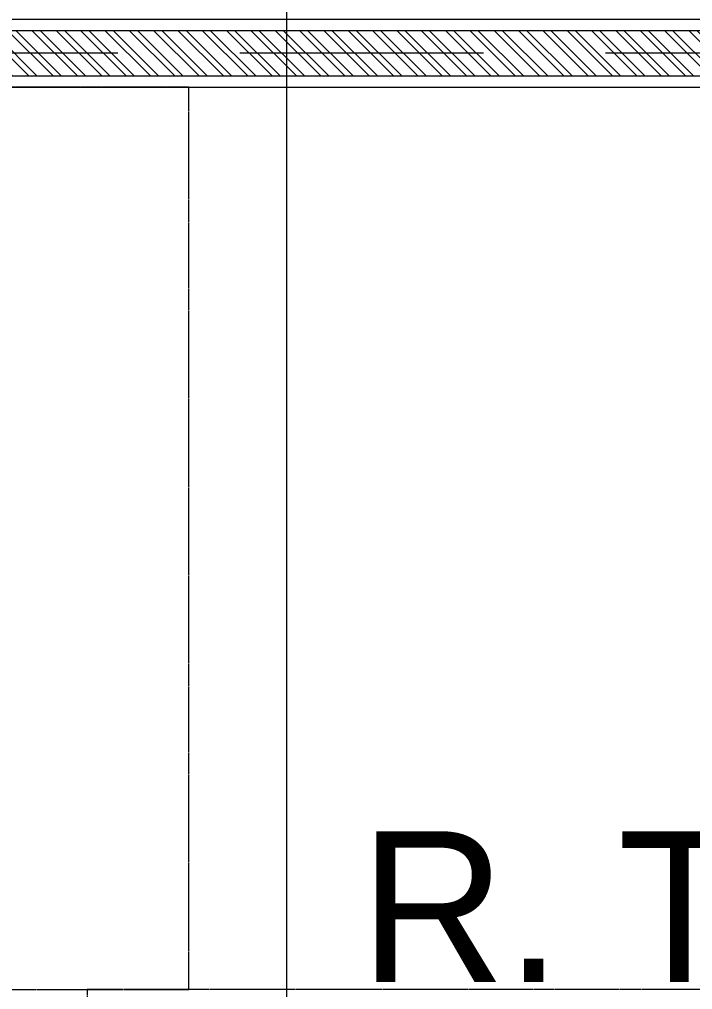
# Model space of a CAD drawing. Header units: millimetres. Extents: x -280308 to 6402717, y -14 to 2073074.
# Drawn here: x -24617 to -23126, y 422448 to 424598 of the extents above; entities that cross this region are included whole.
import ezdxf
from ezdxf.enums import TextEntityAlignment as Align

# ---------------------------------------------------------------- set-up
doc = ezdxf.new("R2010")
doc.units = ezdxf.units.MM
doc.linetypes.add('ACAD_ISO08W100', pattern=[36, 24, -3, 6, -3])
doc.linetypes.add('DASHED2', pattern=[0.375, 0.25, -0.125])
doc.layers.get('0').update_dxf_attribs({"lineweight": 0})
for name, color, linetype, lineweight in [('A-ALINE-3', 111, 'Continuous', 15), ('A-ALINE-6', 117, 'Continuous', 9), ('A-ANNOTATION', 144, 'Continuous', 0), ('A-FURN-EQPM', 177, 'Continuous', 0), ('A-Z22-T-Anno_Text', 152, 'Continuous', 9)]:
    doc.layers.add(name, color=color, linetype=linetype, lineweight=lineweight)
doc.layers.add('A-FILL-1', color=7, linetype='Continuous', lineweight=0, true_color=0x454545)
doc.layers.add('A-TEXT', color=254, linetype='Continuous')
doc.styles.add('Annotative', font='arial.ttf', dxfattribs={"height": 1.25})
doc.styles.get("Standard").update_dxf_attribs({"font": 'arial.ttf'})
doc.styles.add('TGF_A', font='arial.ttf')

# ---------------------------------------------------------------- blocks, each defined once
blk = doc.blocks.new('A$C7a9db0a0')
at = {"layer": 'A-FILL-1', "ltscale": 0.25}
h = blk.add_hatch(dxfattribs=at)
h.set_pattern_fill('ANSI32', color=256, scale=4, angle=90)
h.set_pattern_definition([(135, (31490.956, -106364.208), (-26.940768, -26.940768), []), (135, (31490.956, -106346.247), (-26.940768, -26.940768), [])])
h.paths.add_polyline_path([(27772.8, -1686), (12147.8, -1686), (12147.8, -1786), (27772.8, -1786)])
at = {"color": 0, "linetype": 'DASHED2', "lineweight": -2, "ltscale": 6}
for points in [[(21772.8, -1811), (18097.8, -1811), (18097.8, -3811), (21772.8, -3811)], [(21772.8, -1811), (25447.8, -1811), (25447.8, -3811), (21772.8, -3811)], [(21547.8, -5811), (25447.8, -5811), (25447.8, -3811), (21547.8, -3811)]]:
    blk.add_lwpolyline(points, close=True, dxfattribs=at)
at = {"layer": 'A-ALINE-3', "linetype": 'Continuous'}
blk.add_lwpolyline([(27772.8, -1686), (12147.8, -1686), (12147.8, -1786), (27772.8, -1786)], close=True, dxfattribs=at)
at = {"layer": 'A-ALINE-6'}
blk.add_lwpolyline([(27772.8, -1661), (12147.8, -1661), (12147.8, -1811), (27772.8, -1811)], close=True, dxfattribs=at)
at = {"layer": 'A-FURN-EQPM', "color": 0, "linetype": 'ByBlock', "lineweight": -2, "ltscale": 0.25}
blk.add_line((19147.8, -1811), (25447.8, -1811), dxfattribs=at)
blk = doc.blocks.new('*U539')
at = {"layer": 'A-ANNOTATION', "linetype": 'ACAD_ISO08W100', "ltscale": 0.25}
blk.add_lwpolyline([(0, -7.6411), (0, -228.3482)], dxfattribs=at)
at = {"layer": 'A-TEXT'}
blk.add_attdef('N', text='', height=0.9, dxfattribs=at).set_placement((0, 2.75), align=Align.MIDDLE_CENTER)
blk = doc.blocks.new('A$Cf37525da')
at = {"color": 124, "xscale": -360.0000000000001, "yscale": 360.0000000000001, "zscale": 360.0000000000001, "rotation": 270}
blk.add_blockref('*U539', (4643.8, 0), dxfattribs=at)
blk = doc.blocks.new('*U538')
at = {"lineweight": -2}
blk.add_lwpolyline([(0, -0.23438), (0, -3.13455)], dxfattribs=at)
at = {"color": 7, "lineweight": -2, "style": 'TGF_A', "flags": 8}
for tag, height, p in [('NOTE1', 0.0625, (0, 0.3375)), ('DET', 0.09375, (0, 0.09612)), ('SHT', 0.075, (0, -0.10211)), ('NOTE2', 0.0625, (0, -0.39942))]:
    blk.add_attdef(tag, text='', height=height, dxfattribs=at).set_placement(p, align=Align.MIDDLE)
blk = doc.blocks.new('A$Cba193409')
at = {"layer": 'A-Z22-T-Anno_Text', "color": 7, "xscale": 4266.666666600002, "yscale": 4266.666666600002, "zscale": 4266.666666600002}
blk.add_blockref('*U538', (-46583, 5394.1), dxfattribs=at)
blk = doc.blocks.new('2')
at = {"ltscale": 0.25}
blk.add_blockref('A$C7a9db0a0', (-46014.9, 426259.3), dxfattribs=at)
blk.add_blockref('A$Cf37525da', (22307.9, 424523.3), dxfattribs=at)
at = {"layer": 'A-FURN-EQPM', "color": 0, "linetype": 'ByBlock', "lineweight": -2, "ltscale": 0.25}
blk.add_blockref('A$Cba193409', (22557.9, 424773.3), dxfattribs=at)
at = {"layer": 'A-TEXT', "ltscale": 0.25, "insert": (-25809.2, 422799.1), "char_height": 267.3, "attachment_point": 1, "style": 'Annotative'}
blk.add_mtext_dynamic_manual_height_columns('\\pxqc;{\\fCentury Gothic|b0|i0|c0|p34;\\H1.25x;R. TRF \\PBRANKAR}', width=5332.382, gutter_width=1670.6, heights=[0], dxfattribs=at)

msp = doc.modelspace()

# ---------------------------------------------------------------- block references
msp.add_blockref('2', (0, 0))

doc.saveas('drawing.dxf')
